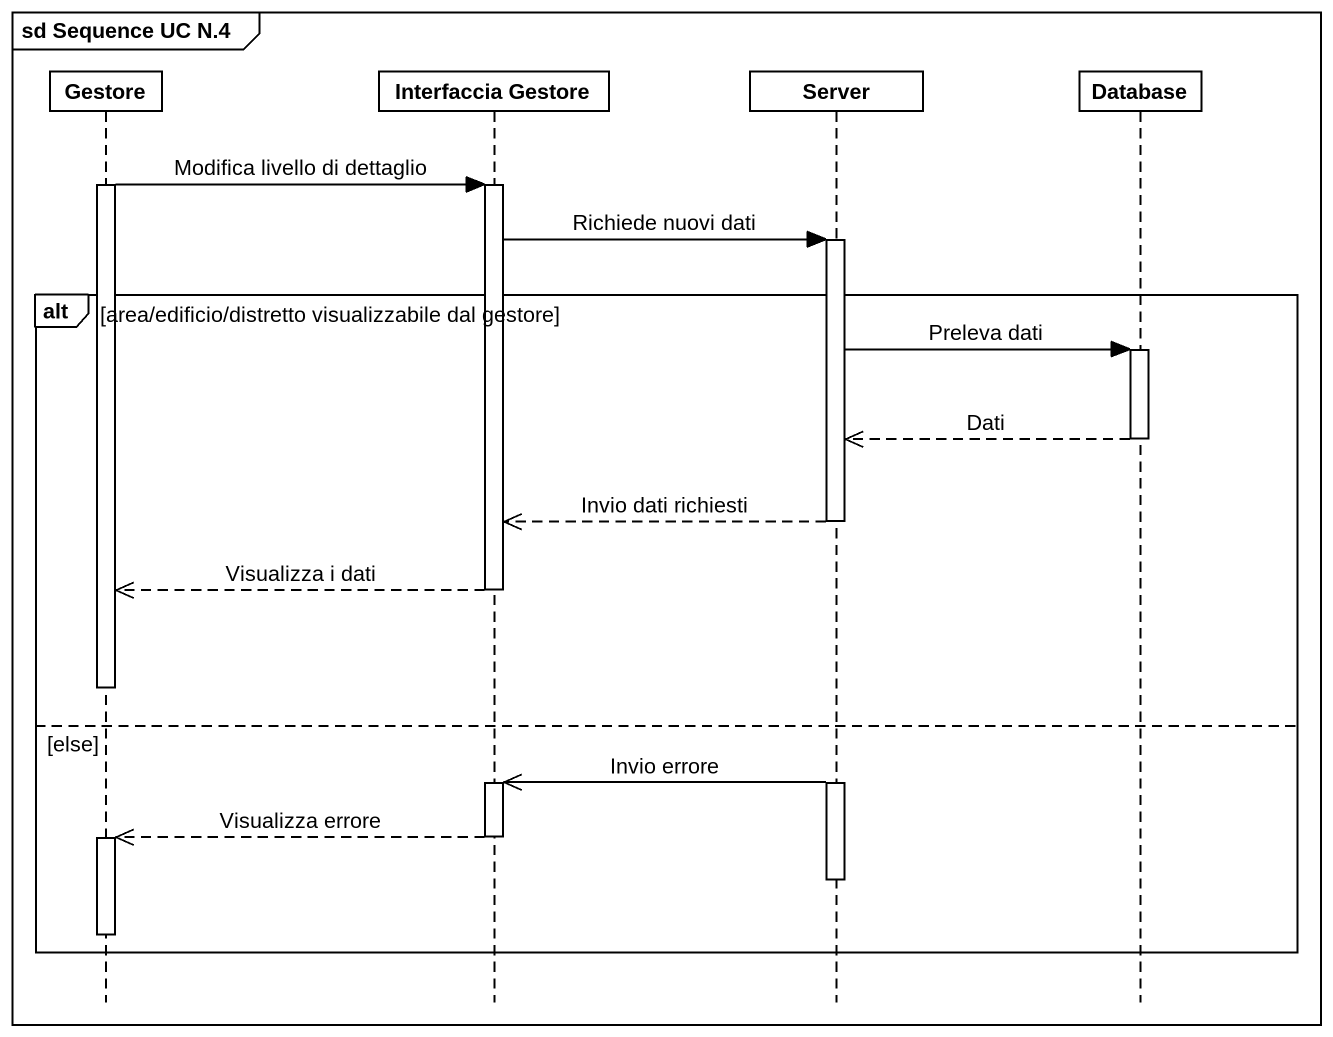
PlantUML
@startuml
mainframe sd Sequence UC N.4
hide footbox
participant Gestore
participant "Interfaccia Gestore" as Interfaccia_Gestore
participant Server
participant "Database" as Database_

activate Gestore
Gestore -> Interfaccia_Gestore : Modifica livello di dettaglio
activate Interfaccia_Gestore
Interfaccia_Gestore -> Server : Richiede nuovi dati
activate Server
alt area/edificio/distretto visualizzabile dal gestore
  Server -> Database_ : Preleva dati
  activate Database_
  Database_ -->> Server : Dati
  deactivate Database_
  Server -->> Interfaccia_Gestore : Invio dati richiesti
  deactivate Server
  Interfaccia_Gestore -->> Gestore : Visualizza i dati
  deactivate Interfaccia_Gestore
  deactivate Gestore
else else
  activate Server
  Server ->> Interfaccia_Gestore : Invio errore
  activate Interfaccia_Gestore
  Interfaccia_Gestore -->> Gestore : Visualizza errore
  deactivate Interfaccia_Gestore
  activate Gestore
  deactivate Server
  deactivate Gestore
end
@enduml
